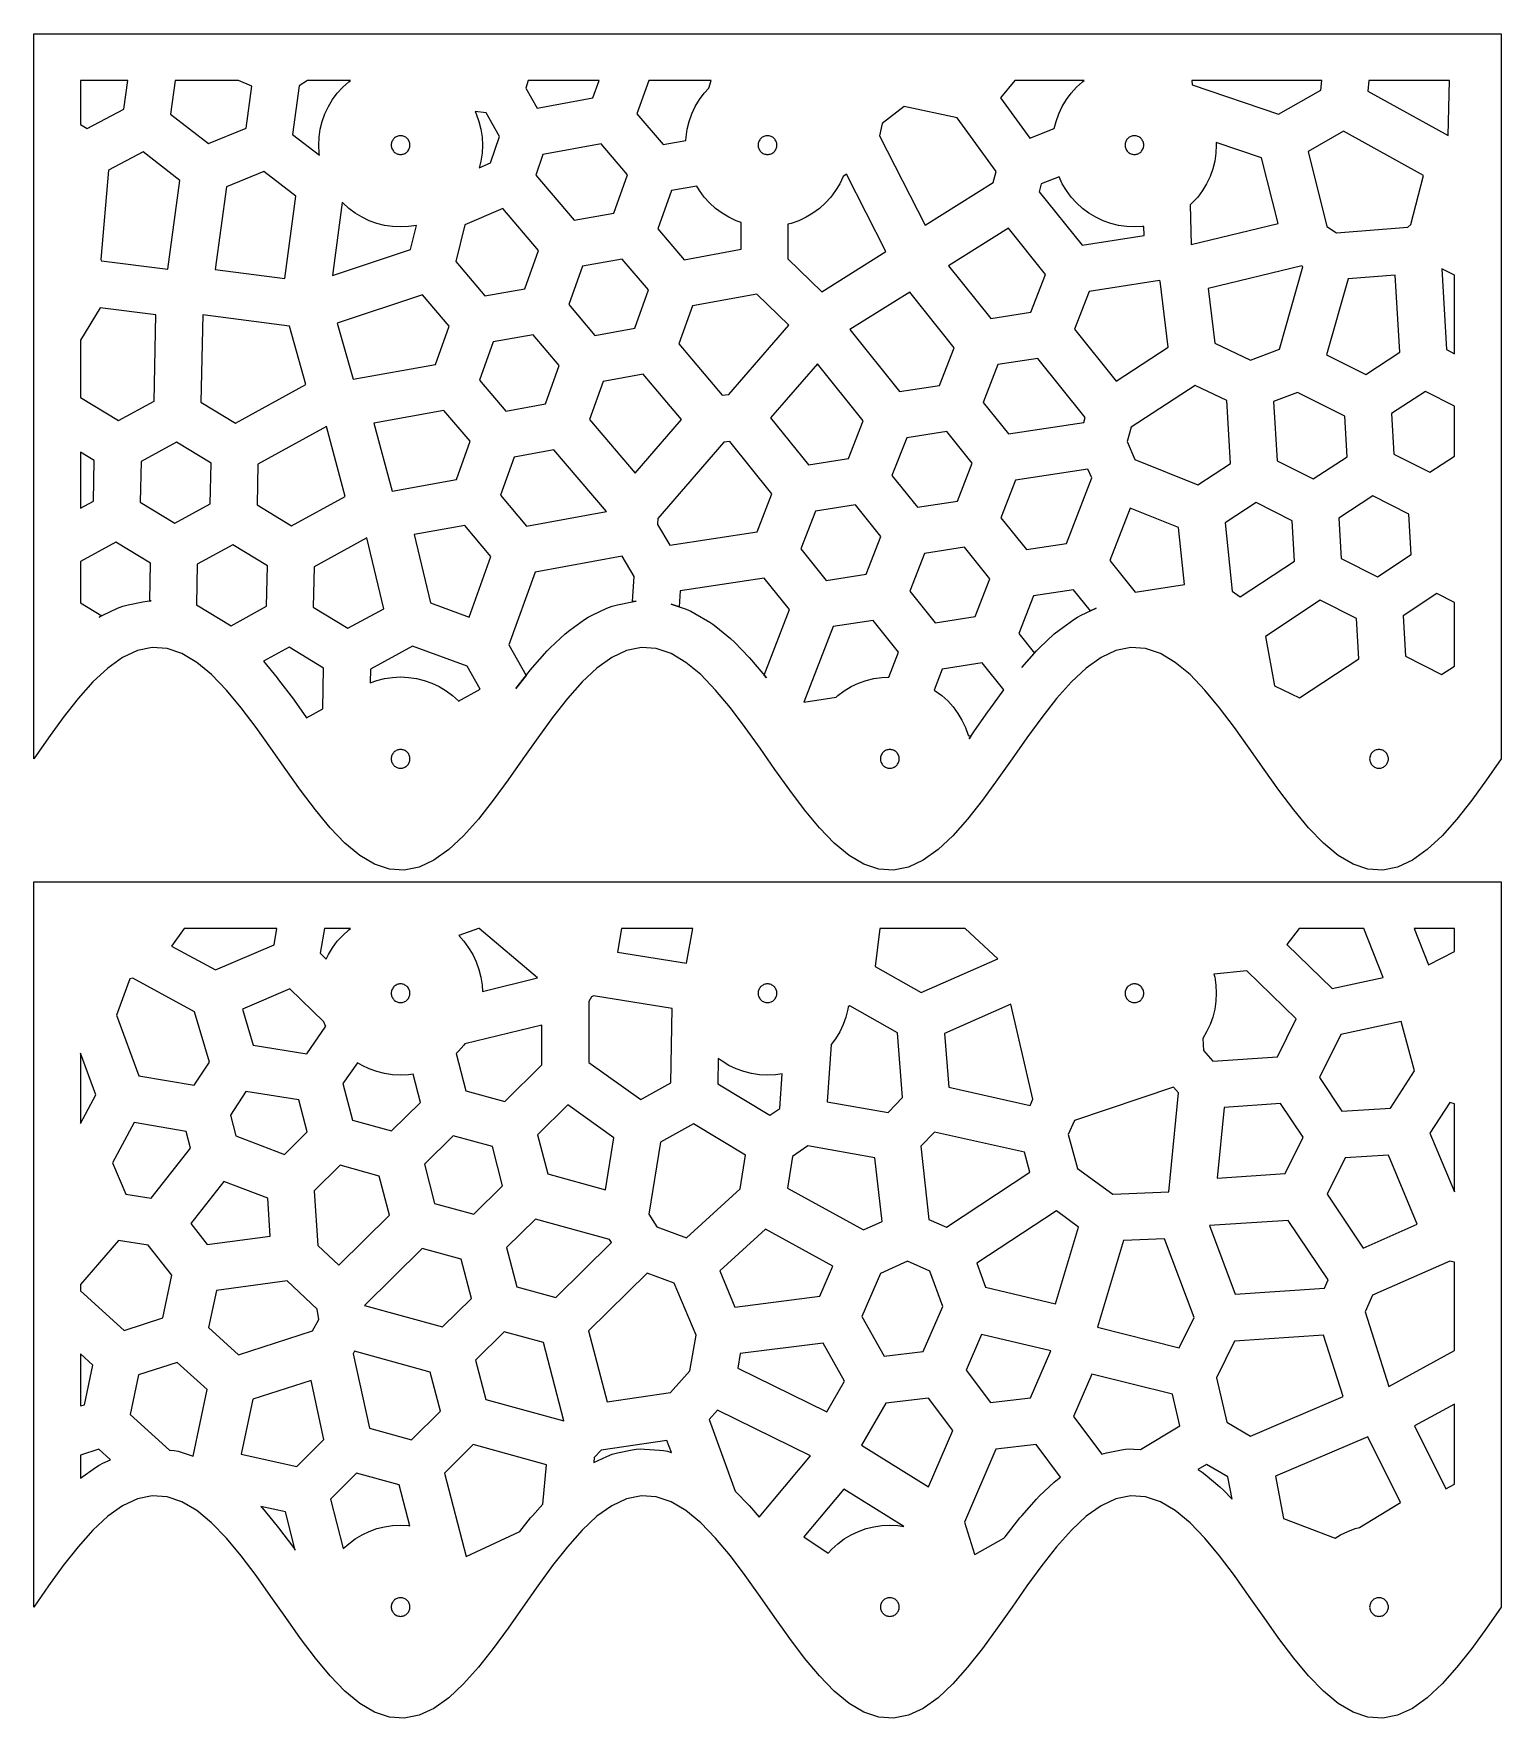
# Model space of a CAD drawing. Header units: millimetres. Extents: x 0 to 1431, y 0 to 505.
# Drawn here: x 1180 to 1431, y 0 to 288.1 of the extents above; entities that cross this region are included whole.
import ezdxf

# ---------------------------------------------------------------- set-up
doc = ezdxf.new("R2010")
doc.units = ezdxf.units.MM

msp = doc.modelspace()

# ---------------------------------------------------------------- linework, layer by layer
at = {"color": 0}
for points in [[(1398.04, 152.3), (1395.51, 155.35), (1392.97, 158.71), (1390.43, 162.27), (1387.9, 165.89), (1385.36, 169.45), (1382.83, 172.81), (1380.29, 175.85), (1377.76, 178.48), (1375.22, 180.58), (1372.69, 182.08), (1370.15, 182.94), (1367.62, 183.11), (1365.08, 182.59), (1362.55, 181.41), (1360.01, 179.6), (1357.47, 177.23), (1354.94, 174.38), (1352.4, 171.16), (1349.87, 167.68), (1347.33, 164.08), (1344.8, 160.47), (1342.26, 157), (1339.73, 153.78), (1337.19, 150.93), (1334.66, 148.56), (1332.12, 146.75), (1329.59, 145.57), (1327.05, 145.05), (1324.52, 145.22), (1321.98, 146.08), (1319.44, 147.58), (1316.91, 149.68), (1314.37, 152.3), (1311.84, 155.35), (1309.3, 158.71), (1306.77, 162.27), (1304.23, 165.89), (1301.7, 169.45), (1299.16, 172.81), (1296.63, 175.85), (1294.09, 178.48), (1291.56, 180.58), (1289.02, 182.08), (1286.48, 182.94), (1283.95, 183.11), (1281.41, 182.59), (1278.88, 181.41), (1276.34, 179.6), (1273.81, 177.23), (1271.27, 174.38), (1268.74, 171.16), (1266.2, 167.68), (1263.67, 164.08), (1261.13, 160.47), (1258.6, 157), (1256.06, 153.78), (1253.53, 150.93), (1250.99, 148.56), (1248.45, 146.75), (1245.92, 145.57), (1243.38, 145.05), (1240.85, 145.22), (1238.31, 146.08), (1235.78, 147.58), (1233.24, 149.68), (1230.71, 152.3), (1228.17, 155.35), (1225.64, 158.71), (1223.1, 162.27), (1220.57, 165.89), (1218.03, 169.45), (1215.49, 172.81), (1212.96, 175.85), (1210.42, 178.48), (1207.89, 180.58), (1205.35, 182.08), (1202.82, 182.94), (1200.28, 183.11), (1197.75, 182.59), (1195.21, 181.41), (1192.68, 179.6), (1190.14, 177.23), (1187.61, 174.38), (1185.07, 171.16), (1182.54, 167.68), (1180, 164.08), (1180, 288.08), (1431, 288.08), (1431, 164.08), (1428.46, 160.47), (1425.93, 157), (1423.39, 153.78), (1420.86, 150.93), (1418.32, 148.56), (1415.79, 146.75), (1413.25, 145.57), (1410.72, 145.05), (1408.18, 145.22), (1405.65, 146.08), (1403.11, 147.58), (1400.58, 149.68), (1398.04, 152.3)], [(1195.44, 275.16), (1196.1, 280.08), (1188, 280.08), (1188, 272.55), (1189.14, 271.86), (1195.44, 275.16)], [(1203.4, 274.33), (1209.92, 269.3), (1216.33, 271.93), (1217.3, 279.09), (1215.02, 280.08), (1204.17, 280.08), (1203.4, 274.33)], [(1232.85, 278.93), (1233.87, 279.85), (1234.18, 280.08), (1226.82, 280.08), (1225.38, 279.17), (1224.25, 270.85), (1228.87, 267.28), (1228.82, 267.66), (1228.75, 269.03), (1228.82, 270.4), (1229.02, 271.76), (1229.35, 273.09), (1229.82, 274.39), (1230.4, 275.63), (1231.11, 276.81), (1231.93, 277.91), (1232.85, 278.93)], [(1275.65, 277.09), (1276.72, 280.08), (1264.54, 280.08), (1264.17, 278.79), (1266.1, 275.36), (1275.65, 277.09)], [(1285.21, 280.08), (1283.18, 274.39), (1287.66, 269.11), (1291.54, 269.82), (1291.57, 270.4), (1291.77, 271.76), (1292.1, 273.09), (1292.57, 274.39), (1293.15, 275.63), (1293.86, 276.81), (1294.68, 277.91), (1295.47, 278.78), (1295.87, 280.08), (1285.21, 280.08)], [(1358.35, 278.93), (1359.37, 279.85), (1359.68, 280.08), (1347.79, 280.08), (1345.33, 277.13), (1350.34, 270.23), (1354.54, 271.85), (1354.85, 273.09), (1355.32, 274.39), (1355.9, 275.63), (1356.61, 276.81), (1357.43, 277.91), (1358.35, 278.93)], [(1400.16, 278.43), (1400.3, 280.08), (1378.07, 280.08), (1378.14, 279.35), (1392.92, 274.29), (1400.16, 278.43)], [(1421.91, 270.68), (1422.13, 280.08), (1408.33, 280.08), (1408.18, 278.25), (1421.9, 270.67), (1421.91, 270.68)], [(1256.19, 265.15), (1258.14, 265.98), (1259.65, 270.5), (1257.38, 274.55), (1255.5, 274.77), (1255.68, 274.39), (1256.15, 273.09), (1256.48, 271.76), (1256.68, 270.4), (1256.75, 269.03), (1256.68, 267.66), (1256.48, 266.3), (1256.19, 265.15)], [(1325.09, 272.73), (1324.66, 270.62), (1332.44, 255.33), (1344.11, 262.61), (1344.58, 264.54), (1337.93, 273.71), (1328.89, 275.64), (1325.09, 272.73)], [(1397.95, 267.95), (1401.18, 255.11), (1402.8, 254), (1415, 255.01), (1415.53, 255.47), (1417.7, 263.85), (1404.01, 271.42), (1397.95, 267.95)], [(1244.08, 269.92), (1243.99, 270.04), (1243.88, 270.16), (1243.77, 270.27), (1243.64, 270.36), (1243.5, 270.44), (1243.36, 270.51), (1243.21, 270.56), (1243.06, 270.6), (1242.91, 270.62), (1242.75, 270.63), (1242.59, 270.62), (1242.44, 270.6), (1242.29, 270.56), (1242.14, 270.51), (1242, 270.44), (1241.86, 270.36), (1241.73, 270.27), (1241.62, 270.16), (1241.51, 270.04), (1241.42, 269.92), (1241.34, 269.78), (1241.27, 269.64), (1241.22, 269.49), (1241.18, 269.34), (1241.16, 269.19), (1241.15, 269.03), (1241.16, 268.87), (1241.18, 268.72), (1241.22, 268.56), (1241.27, 268.42), (1241.34, 268.27), (1241.42, 268.14), (1241.51, 268.01), (1241.62, 267.9), (1241.73, 267.79), (1241.86, 267.7), (1242, 267.62), (1242.14, 267.55), (1242.29, 267.5), (1242.44, 267.46), (1242.59, 267.44), (1242.75, 267.43), (1242.91, 267.44), (1243.06, 267.46), (1243.21, 267.5), (1243.36, 267.55), (1243.5, 267.62), (1243.64, 267.7), (1243.77, 267.79), (1243.88, 267.9), (1243.99, 268.01), (1244.08, 268.14), (1244.16, 268.27), (1244.23, 268.42), (1244.28, 268.56), (1244.32, 268.72), (1244.34, 268.87), (1244.35, 269.03), (1244.34, 269.19), (1244.32, 269.34), (1244.28, 269.49), (1244.23, 269.64), (1244.16, 269.78), (1244.08, 269.92)], [(1272.41, 256.17), (1279.22, 257.41), (1281.56, 263.94), (1277.08, 269.22), (1267.05, 267.4), (1265.87, 263.88), (1272.41, 256.17)], [(1306.91, 269.78), (1306.83, 269.92), (1306.74, 270.04), (1306.63, 270.16), (1306.52, 270.27), (1306.39, 270.36), (1306.25, 270.44), (1306.11, 270.51), (1305.96, 270.56), (1305.81, 270.6), (1305.66, 270.62), (1305.5, 270.63), (1305.34, 270.62), (1305.19, 270.6), (1305.04, 270.56), (1304.89, 270.51), (1304.75, 270.44), (1304.61, 270.36), (1304.48, 270.27), (1304.37, 270.16), (1304.26, 270.04), (1304.17, 269.92), (1304.09, 269.78), (1304.02, 269.64), (1303.97, 269.49), (1303.93, 269.34), (1303.91, 269.19), (1303.9, 269.03), (1303.91, 268.87), (1303.93, 268.72), (1303.97, 268.56), (1304.02, 268.42), (1304.09, 268.27), (1304.17, 268.14), (1304.26, 268.01), (1304.37, 267.9), (1304.48, 267.79), (1304.61, 267.7), (1304.75, 267.62), (1304.89, 267.55), (1305.04, 267.5), (1305.19, 267.46), (1305.34, 267.44), (1305.5, 267.43), (1305.66, 267.44), (1305.81, 267.46), (1305.96, 267.5), (1306.11, 267.55), (1306.25, 267.62), (1306.39, 267.7), (1306.52, 267.79), (1306.63, 267.9), (1306.74, 268.01), (1306.83, 268.14), (1306.91, 268.27), (1306.98, 268.42), (1307.03, 268.56), (1307.07, 268.72), (1307.09, 268.87), (1307.1, 269.03), (1307.09, 269.19), (1307.07, 269.34), (1307.03, 269.49), (1306.98, 269.64), (1306.91, 269.78)], [(1369.73, 269.64), (1369.66, 269.78), (1369.58, 269.92), (1369.49, 270.04), (1369.38, 270.16), (1369.27, 270.27), (1369.14, 270.36), (1369, 270.44), (1368.86, 270.51), (1368.71, 270.56), (1368.56, 270.6), (1368.41, 270.62), (1368.25, 270.63), (1368.09, 270.62), (1367.94, 270.6), (1367.79, 270.56), (1367.64, 270.51), (1367.5, 270.44), (1367.36, 270.36), (1367.23, 270.27), (1367.12, 270.16), (1367.01, 270.04), (1366.92, 269.92), (1366.84, 269.78), (1366.77, 269.64), (1366.72, 269.49), (1366.68, 269.34), (1366.66, 269.19), (1366.65, 269.03), (1366.66, 268.87), (1366.68, 268.72), (1366.72, 268.56), (1366.77, 268.42), (1366.84, 268.27), (1366.92, 268.14), (1367.01, 268.01), (1367.12, 267.9), (1367.23, 267.79), (1367.36, 267.7), (1367.5, 267.62), (1367.64, 267.55), (1367.79, 267.5), (1367.94, 267.46), (1368.09, 267.44), (1368.25, 267.43), (1368.41, 267.44), (1368.56, 267.46), (1368.71, 267.5), (1368.86, 267.55), (1369, 267.62), (1369.14, 267.7), (1369.27, 267.79), (1369.38, 267.9), (1369.49, 268.01), (1369.58, 268.14), (1369.66, 268.27), (1369.73, 268.42), (1369.78, 268.56), (1369.82, 268.72), (1369.84, 268.87), (1369.85, 269.03), (1369.84, 269.19), (1369.82, 269.34), (1369.78, 269.49), (1369.73, 269.64)], [(1380.6, 262.43), (1379.89, 261.25), (1379.07, 260.15), (1378.15, 259.13), (1377.79, 258.8), (1377.96, 252.06), (1392.81, 255.62), (1389.99, 266.84), (1382.23, 269.49), (1382.25, 269.03), (1382.18, 267.66), (1381.98, 266.3), (1381.65, 264.97), (1381.18, 263.67), (1380.6, 262.43)], [(1191.62, 249.25), (1202.97, 247.83), (1205.02, 262.97), (1198.72, 267.85), (1192.78, 264.74), (1191.49, 249.44), (1191.62, 249.25)], [(1224.84, 260.29), (1219.36, 264.52), (1212.95, 261.9), (1211.04, 247.77), (1222.94, 246.24), (1224.84, 260.29)], [(1313.28, 257.39), (1312.1, 256.68), (1310.86, 256.09), (1309.56, 255.63), (1308.98, 255.49), (1308.99, 249.56), (1314.77, 243.92), (1325.76, 250.81), (1319.01, 264.08), (1318.43, 263.67), (1318.43, 263.67), (1317.85, 262.43), (1317.14, 261.25), (1316.32, 260.15), (1315.4, 259.13), (1314.38, 258.21), (1313.28, 257.39)], [(1360.47, 257.39), (1359.37, 258.21), (1358.35, 259.13), (1357.43, 260.15), (1356.61, 261.25), (1355.9, 262.43), (1355.36, 263.59), (1352.3, 262.41), (1351.97, 261.05), (1359.29, 251.91), (1369.92, 253.55), (1369.88, 255.13), (1369.62, 255.1), (1368.25, 255.03), (1366.88, 255.1), (1365.52, 255.3), (1364.19, 255.63), (1362.89, 256.09), (1361.65, 256.68), (1360.47, 257.39)], [(1289.09, 261.24), (1286.76, 254.72), (1291.24, 249.43), (1300.99, 251.21), (1300.98, 255.79), (1300.14, 256.09), (1298.9, 256.68), (1297.72, 257.39), (1296.62, 258.21), (1295.6, 259.13), (1294.68, 260.15), (1293.86, 261.25), (1293.4, 262.02), (1289.09, 261.24)], [(1234.97, 257.39), (1233.87, 258.21), (1232.85, 259.13), (1232.77, 259.21), (1232.77, 259.21), (1231.08, 246.76), (1244.46, 251.17), (1245.47, 255.3), (1244.12, 255.1), (1242.75, 255.03), (1241.38, 255.1), (1240.02, 255.3), (1238.69, 255.63), (1237.39, 256.09), (1236.15, 256.68), (1234.97, 257.39)], [(1252.19, 249.1), (1257.15, 243.24), (1263.97, 244.48), (1266.31, 251), (1260.23, 258.17), (1253.73, 255.39), (1252.19, 249.1)], [(1350.54, 240.45), (1353.05, 246.91), (1346.72, 254.81), (1336.47, 248.41), (1343.69, 239.4), (1350.54, 240.45)], [(1275.98, 236.5), (1282.8, 237.74), (1285.14, 244.26), (1280.65, 249.54), (1273.84, 248.3), (1271.5, 241.78), (1275.98, 236.5)], [(1382.02, 235.17), (1388.09, 232.27), (1393.08, 234.13), (1397.08, 248.23), (1396.87, 248.37), (1380.88, 244.53), (1382.02, 235.17)], [(1420.81, 247.9), (1421.6, 234.07), (1423, 233.36), (1423, 246.8), (1420.81, 247.9)], [(1357.99, 237.55), (1365.12, 228.67), (1374.05, 234.49), (1372.66, 245.76), (1372.57, 245.86), (1360.51, 244.01), (1357.99, 237.55)], [(1407.83, 229.8), (1413.62, 233.61), (1412.86, 246.81), (1404.8, 246.14), (1401.13, 233.18), (1407.83, 229.8)], [(1234.64, 228.98), (1248.72, 231.54), (1251.05, 238.06), (1246.51, 243.42), (1231.9, 238.6), (1234.64, 228.98)], [(1290.33, 235.04), (1297.77, 226.27), (1298.89, 226.36), (1309.15, 238.22), (1303.68, 243.56), (1292.67, 241.56), (1290.33, 235.04)], [(1334.94, 227.94), (1337.45, 234.39), (1329.82, 243.91), (1319.58, 237.49), (1328.09, 226.89), (1334.94, 227.94)], [(1194.51, 221.91), (1200.58, 225.24), (1200.91, 240.02), (1191.38, 241.22), (1188, 235.65), (1188, 225.86), (1194.51, 221.91)], [(1226.57, 228.09), (1223.73, 238.07), (1208.91, 239.98), (1208.58, 225.07), (1214.5, 221.47), (1226.57, 228.09)], [(1256.25, 228.85), (1260.73, 223.56), (1267.55, 224.8), (1269.88, 231.32), (1265.4, 236.61), (1258.59, 235.37), (1256.25, 228.85)], [(1312.49, 214.37), (1319.34, 215.42), (1321.85, 221.88), (1314.03, 231.63), (1306.04, 222.4), (1312.49, 214.37)], [(1342.39, 225.04), (1346.73, 219.63), (1359.61, 221.61), (1359.85, 222.45), (1351.75, 232.54), (1344.91, 231.49), (1342.39, 225.04)], [(1282.87, 212.91), (1290.79, 222.13), (1284.23, 229.87), (1277.41, 228.63), (1275.08, 222.1), (1282.87, 212.91)], [(1368.31, 215.29), (1379.07, 210.93), (1384.66, 214.6), (1384.04, 225.34), (1378.62, 227.93), (1367.7, 220.8), (1366.99, 218.32), (1368.31, 215.29)], [(1398.83, 211.94), (1404.63, 215.74), (1404.23, 222.66), (1396.14, 226.73), (1392.06, 225.21), (1392.65, 215.05), (1398.83, 211.94)], [(1418.01, 226.92), (1412.22, 223.12), (1412.61, 216.2), (1418.8, 213.09), (1423, 215.84), (1423, 224.41), (1418.01, 226.92)], [(1241.29, 209.86), (1252.29, 211.86), (1254.63, 218.39), (1250.15, 223.67), (1238.18, 221.5), (1241.29, 209.86)], [(1224.12, 203.94), (1233.25, 208.95), (1230.07, 220.89), (1218.35, 214.46), (1218.2, 207.53), (1224.12, 203.94)], [(1331.13, 207.12), (1337.98, 208.17), (1340.49, 214.63), (1336.15, 220.03), (1329.31, 218.98), (1326.79, 212.52), (1331.13, 207.12)], [(1190.21, 208.15), (1190.36, 215.07), (1188, 216.5), (1188, 206.93), (1190.21, 208.15)], [(1204.13, 204.38), (1210.2, 207.71), (1210.35, 214.63), (1204.43, 218.23), (1198.36, 214.9), (1198.2, 207.97), (1204.13, 204.38)], [(1277.94, 206.36), (1268.98, 216.93), (1262.16, 215.69), (1259.83, 209.17), (1264.31, 203.88), (1277.94, 206.36)], [(1286.76, 205.16), (1286.7, 204.14), (1288.82, 200.62), (1303.74, 202.91), (1306.25, 209.37), (1299.05, 218.34), (1298.01, 218.26), (1286.76, 205.16)], [(1345.43, 205.27), (1349.77, 199.86), (1356.61, 200.92), (1360.97, 212.11), (1360.31, 213.62), (1347.94, 211.72), (1345.43, 205.27)], [(1311.19, 200.01), (1315.53, 194.6), (1322.37, 195.65), (1324.89, 202.11), (1320.55, 207.52), (1313.7, 206.46), (1311.19, 200.01)], [(1384.96, 192.73), (1386.32, 191.76), (1395.64, 197.88), (1395.24, 204.79), (1389.05, 207.91), (1383.75, 204.43), (1384.96, 192.73)], [(1403.62, 198.33), (1409.81, 195.22), (1415.6, 199.02), (1415.21, 205.94), (1409.02, 209.05), (1403.22, 205.25), (1403.62, 198.33)], [(1368.4, 192.61), (1376.8, 193.9), (1375.79, 203.63), (1367.55, 206.97), (1364.07, 198.01), (1368.4, 192.61)], [(1239.86, 189.76), (1237, 201.88), (1227.97, 196.92), (1227.82, 190), (1233.74, 186.4), (1239.86, 189.76)], [(1254.49, 188.33), (1258.21, 198.71), (1253.73, 203.99), (1245.09, 202.42), (1247.85, 190.74), (1254.49, 188.33)], [(1188, 197.81), (1188, 190.77), (1191.64, 188.56), (1191.18, 188.32), (1191.83, 188.66), (1194.36, 189.84), (1195.24, 190.19), (1196.15, 190.43), (1198.69, 190.95), (1199.4, 191.06), (1200.11, 191.11), (1199.84, 191.09), (1199.98, 197.54), (1194.05, 201.13), (1188, 197.81)], [(1207.82, 190.44), (1213.75, 186.84), (1219.82, 190.17), (1219.97, 197.1), (1214.05, 200.69), (1207.97, 197.36), (1207.82, 190.44)], [(1334.16, 187.35), (1341.01, 188.4), (1343.53, 194.86), (1339.19, 200.26), (1332.34, 199.21), (1329.83, 192.75), (1334.16, 187.35)], [(1283.06, 191.06), (1282.41, 190.96), (1282.7, 195.27), (1280.62, 198.72), (1265.74, 196.01), (1261.28, 183.56), (1264.2, 178.33), (1262.45, 176.11), (1264.99, 179.33), (1265.3, 179.7), (1267.83, 182.55), (1268.34, 183.07), (1270.88, 185.44), (1271.69, 186.11), (1274.23, 187.92), (1274.84, 188.32), (1275.49, 188.66), (1278.03, 189.84), (1278.91, 190.19), (1279.82, 190.43), (1282.36, 190.95), (1283.06, 191.06)], [(1304.95, 195), (1290.55, 192.79), (1290.37, 190.07), (1289.04, 190.52), (1291.57, 189.66), (1292.36, 189.35), (1293.1, 188.96), (1295.64, 187.46), (1296.16, 187.12), (1296.66, 186.74), (1299.2, 184.64), (1299.84, 184.04), (1302.38, 181.42), (1302.78, 180.97), (1305.31, 177.93), (1304.92, 178.39), (1309.29, 189.6), (1304.95, 195)], [(1348.97, 179.7), (1351.5, 182.55), (1352.01, 183.07), (1354.54, 185.44), (1355.36, 186.11), (1357.9, 187.92), (1358.51, 188.32), (1359.16, 188.66), (1361.69, 189.84), (1360.73, 189.39), (1357.83, 193.01), (1350.98, 191.96), (1348.47, 185.5), (1351.15, 182.15), (1348.97, 179.7)], [(1392.23, 176.59), (1396.51, 174.52), (1406.61, 181.16), (1406.21, 188.07), (1400.03, 191.19), (1390.65, 185.03), (1392.23, 176.59)], [(1419.99, 192.34), (1414.2, 188.53), (1414.6, 181.62), (1420.79, 178.5), (1423, 179.95), (1423, 190.82), (1419.99, 192.34)], [(1326.26, 178.07), (1327.92, 182.34), (1323.59, 187.75), (1316.74, 186.7), (1311.72, 173.78), (1317.24, 174.63), (1317.54, 174.9), (1318.64, 175.72), (1319.82, 176.43), (1321.06, 177.01), (1322.35, 177.48), (1323.69, 177.81), (1325.04, 178.01), (1326.26, 178.07)], [(1226.66, 171.12), (1229.44, 172.64), (1229.59, 179.56), (1223.67, 183.16), (1219.29, 180.76), (1221.64, 177.93), (1221.88, 177.62), (1224.42, 174.26), (1224.54, 174.09), (1226.66, 171.12)], [(1249.35, 176.43), (1250.53, 175.72), (1251.63, 174.9), (1252.65, 173.98), (1252.66, 173.97), (1256.35, 175.99), (1254.14, 179.95), (1244.79, 183.34), (1237.59, 179.39), (1237.54, 177.07), (1238.69, 177.48), (1240.02, 177.81), (1241.38, 178.01), (1242.75, 178.08), (1244.12, 178.01), (1245.48, 177.81), (1246.81, 177.48), (1248.11, 177.01), (1249.35, 176.43)], [(1339.81, 168.14), (1339.85, 167.99), (1340.36, 168.07), (1339.97, 167.52), (1339.97, 167.52), (1340.79, 168.68), (1343.32, 172.29), (1343.41, 172.4), (1345.94, 175.87), (1342.23, 180.49), (1335.38, 179.44), (1333.98, 175.85), (1334.19, 175.72), (1335.3, 174.9), (1336.32, 173.98), (1337.24, 172.96), (1338.06, 171.86), (1338.76, 170.68), (1339.35, 169.44), (1339.81, 168.14)], [(1244.28, 164.54), (1244.23, 164.69), (1244.16, 164.83), (1244.08, 164.97), (1243.99, 165.09), (1243.88, 165.21), (1243.77, 165.32), (1243.64, 165.41), (1243.5, 165.49), (1243.36, 165.56), (1243.21, 165.61), (1243.06, 165.65), (1242.91, 165.67), (1242.75, 165.68), (1242.59, 165.67), (1242.44, 165.65), (1242.29, 165.61), (1242.14, 165.56), (1242, 165.49), (1241.86, 165.41), (1241.73, 165.32), (1241.62, 165.21), (1241.51, 165.09), (1241.42, 164.97), (1241.34, 164.83), (1241.27, 164.69), (1241.22, 164.54), (1241.18, 164.39), (1241.16, 164.24), (1241.15, 164.08), (1241.16, 163.92), (1241.18, 163.77), (1241.22, 163.61), (1241.27, 163.47), (1241.34, 163.32), (1241.42, 163.19), (1241.51, 163.06), (1241.62, 162.95), (1241.73, 162.84), (1241.86, 162.75), (1242, 162.67), (1242.14, 162.6), (1242.29, 162.55), (1242.44, 162.51), (1242.59, 162.49), (1242.75, 162.48), (1242.91, 162.49), (1243.06, 162.51), (1243.21, 162.55), (1243.36, 162.6), (1243.5, 162.67), (1243.64, 162.75), (1243.77, 162.84), (1243.88, 162.95), (1243.99, 163.06), (1244.08, 163.19), (1244.16, 163.32), (1244.23, 163.47), (1244.28, 163.61), (1244.32, 163.77), (1244.34, 163.92), (1244.35, 164.08), (1244.34, 164.24), (1244.32, 164.39), (1244.28, 164.54)], [(1327.99, 164.39), (1327.95, 164.54), (1327.89, 164.69), (1327.83, 164.83), (1327.75, 164.97), (1327.65, 165.09), (1327.55, 165.21), (1327.43, 165.32), (1327.31, 165.41), (1327.17, 165.49), (1327.03, 165.56), (1326.88, 165.61), (1326.73, 165.65), (1326.57, 165.67), (1326.42, 165.68), (1326.26, 165.67), (1326.1, 165.65), (1325.95, 165.61), (1325.8, 165.56), (1325.66, 165.49), (1325.53, 165.41), (1325.4, 165.32), (1325.29, 165.21), (1325.18, 165.09), (1325.09, 164.97), (1325.01, 164.83), (1324.94, 164.69), (1324.89, 164.54), (1324.85, 164.39), (1324.82, 164.24), (1324.82, 164.08), (1324.82, 163.92), (1324.85, 163.77), (1324.89, 163.61), (1324.94, 163.47), (1325.01, 163.32), (1325.09, 163.19), (1325.18, 163.06), (1325.29, 162.95), (1325.4, 162.84), (1325.53, 162.75), (1325.66, 162.67), (1325.8, 162.6), (1325.95, 162.55), (1326.1, 162.51), (1326.26, 162.49), (1326.42, 162.48), (1326.57, 162.49), (1326.73, 162.51), (1326.88, 162.55), (1327.03, 162.6), (1327.17, 162.67), (1327.31, 162.75), (1327.43, 162.84), (1327.55, 162.95), (1327.65, 163.06), (1327.75, 163.19), (1327.83, 163.32), (1327.89, 163.47), (1327.95, 163.61), (1327.99, 163.77), (1328.01, 163.92), (1328.02, 164.08), (1328.01, 164.24), (1327.99, 164.39)], [(1411.68, 164.24), (1411.65, 164.39), (1411.61, 164.54), (1411.56, 164.69), (1411.49, 164.83), (1411.41, 164.97), (1411.32, 165.09), (1411.21, 165.21), (1411.1, 165.32), (1410.97, 165.41), (1410.84, 165.49), (1410.7, 165.56), (1410.55, 165.61), (1410.4, 165.65), (1410.24, 165.67), (1410.08, 165.68), (1409.93, 165.67), (1409.77, 165.65), (1409.62, 165.61), (1409.47, 165.56), (1409.33, 165.49), (1409.19, 165.41), (1409.07, 165.32), (1408.95, 165.21), (1408.85, 165.09), (1408.75, 164.97), (1408.67, 164.83), (1408.61, 164.69), (1408.55, 164.54), (1408.51, 164.39), (1408.49, 164.24), (1408.48, 164.08), (1408.49, 163.92), (1408.51, 163.77), (1408.55, 163.61), (1408.61, 163.47), (1408.67, 163.32), (1408.75, 163.19), (1408.85, 163.06), (1408.95, 162.95), (1409.07, 162.84), (1409.19, 162.75), (1409.33, 162.67), (1409.47, 162.6), (1409.62, 162.55), (1409.77, 162.51), (1409.93, 162.49), (1410.08, 162.48), (1410.24, 162.49), (1410.4, 162.51), (1410.55, 162.55), (1410.7, 162.6), (1410.84, 162.67), (1410.97, 162.75), (1411.1, 162.84), (1411.21, 162.95), (1411.32, 163.06), (1411.41, 163.19), (1411.49, 163.32), (1411.56, 163.47), (1411.61, 163.61), (1411.65, 163.77), (1411.68, 163.92), (1411.68, 164.08), (1411.68, 164.24)], [(1400.58, 4.65), (1398.04, 7.27), (1395.51, 10.32), (1392.97, 13.68), (1390.43, 17.24), (1387.9, 20.86), (1385.36, 24.42), (1382.83, 27.78), (1380.29, 30.83), (1377.76, 33.45), (1375.22, 35.55), (1372.69, 37.05), (1370.15, 37.91), (1367.62, 38.08), (1365.08, 37.56), (1362.55, 36.38), (1360.01, 34.57), (1357.47, 32.2), (1354.94, 29.35), (1352.4, 26.13), (1349.87, 22.66), (1347.33, 19.05), (1344.8, 15.44), (1342.26, 11.97), (1339.73, 8.75), (1337.19, 5.9), (1334.66, 3.53), (1332.12, 1.72), (1329.59, 0.54), (1327.05, 0.02), (1324.52, 0.19), (1321.98, 1.05), (1319.44, 2.55), (1316.91, 4.65), (1314.37, 7.27), (1311.84, 10.32), (1309.3, 13.68), (1306.77, 17.24), (1304.23, 20.86), (1301.7, 24.42), (1299.16, 27.78), (1296.63, 30.83), (1294.09, 33.45), (1291.56, 35.55), (1289.02, 37.05), (1286.48, 37.91), (1283.95, 38.08), (1281.41, 37.56), (1278.88, 36.38), (1276.34, 34.57), (1273.81, 32.2), (1271.27, 29.35), (1268.74, 26.13), (1266.2, 22.66), (1263.67, 19.05), (1261.13, 15.44), (1258.6, 11.97), (1256.06, 8.75), (1253.53, 5.9), (1250.99, 3.53), (1248.45, 1.72), (1245.92, 0.54), (1243.38, 0.02), (1240.85, 0.19), (1238.31, 1.05), (1235.78, 2.55), (1233.24, 4.65), (1230.71, 7.27), (1228.17, 10.32), (1225.64, 13.68), (1223.1, 17.24), (1220.57, 20.86), (1218.03, 24.42), (1215.49, 27.78), (1212.96, 30.83), (1210.42, 33.45), (1207.89, 35.55), (1205.35, 37.05), (1202.82, 37.91), (1200.28, 38.08), (1197.75, 37.56), (1195.21, 36.38), (1192.68, 34.57), (1190.14, 32.2), (1187.61, 29.35), (1185.07, 26.13), (1182.54, 22.66), (1180, 19.05), (1180, 143.05), (1431, 143.05), (1431, 19.05), (1428.46, 15.44), (1425.93, 11.97), (1423.39, 8.75), (1420.86, 5.9), (1418.32, 3.53), (1415.79, 1.72), (1413.25, 0.54), (1410.72, 0.02), (1408.18, 0.19), (1405.65, 1.05), (1403.11, 2.55), (1400.58, 4.65)], [(1211.09, 127.99), (1221.1, 132.28), (1221.6, 135.05), (1205.74, 135.05), (1203.55, 132.08), (1211.09, 127.99)], [(1230.4, 130.6), (1231.11, 131.78), (1231.93, 132.88), (1232.85, 133.9), (1233.87, 134.82), (1234.18, 135.05), (1229.73, 135.05), (1228.97, 130.85), (1230.04, 129.83), (1230.4, 130.6)], [(1256.06, 135.05), (1252.7, 133.85), (1253.57, 132.88), (1254.39, 131.78), (1255.1, 130.6), (1255.68, 129.36), (1256.15, 128.06), (1256.48, 126.73), (1256.68, 125.37), (1256.73, 124.32), (1266.17, 126.61), (1256.2, 135.05), (1256.06, 135.05)], [(1280.54, 135.05), (1279.82, 131.03), (1291.66, 129.12), (1292.74, 135.05), (1280.54, 135.05)], [(1331.77, 124.11), (1344.88, 129.89), (1339.33, 135.05), (1324.69, 135.05), (1323.91, 128.59), (1331.77, 124.11)], [(1402.06, 124.83), (1410.79, 126.69), (1407.46, 135.05), (1396.44, 135.05), (1394.31, 132.34), (1402.06, 124.83)], [(1423, 135.05), (1416.07, 135.05), (1418.53, 128.86), (1423, 131.15), (1423, 135.05)], [(1381.65, 119.94), (1381.18, 118.64), (1380.6, 117.4), (1379.93, 116.29), (1380.09, 114.23), (1381.67, 112.38), (1392.72, 113.11), (1395.93, 119.63), (1387.47, 127.83), (1381.84, 127.28), (1381.98, 126.73), (1382.18, 125.37), (1382.25, 124), (1382.18, 122.63), (1381.98, 121.27), (1381.65, 119.94)], [(1196.45, 126.47), (1194.14, 120.23), (1197.96, 109.9), (1207.43, 108.28), (1210.04, 112.2), (1207.52, 120.83), (1196.94, 126.56), (1196.45, 126.47)], [(1229.65, 119.11), (1223.79, 124.73), (1215.72, 121.27), (1217.52, 115.1), (1226.71, 113.67), (1229.95, 118.36), (1229.82, 118.64), (1229.65, 119.11)], [(1244.08, 124.89), (1243.99, 125.02), (1243.88, 125.13), (1243.77, 125.24), (1243.64, 125.33), (1243.5, 125.41), (1243.36, 125.48), (1243.21, 125.53), (1243.06, 125.57), (1242.91, 125.59), (1242.75, 125.6), (1242.59, 125.59), (1242.44, 125.57), (1242.29, 125.53), (1242.14, 125.48), (1242, 125.41), (1241.86, 125.33), (1241.73, 125.24), (1241.62, 125.13), (1241.51, 125.02), (1241.42, 124.89), (1241.34, 124.75), (1241.27, 124.61), (1241.22, 124.46), (1241.18, 124.31), (1241.16, 124.16), (1241.15, 124), (1241.16, 123.84), (1241.18, 123.69), (1241.22, 123.54), (1241.27, 123.39), (1241.34, 123.25), (1241.42, 123.11), (1241.51, 122.98), (1241.62, 122.87), (1241.73, 122.76), (1241.86, 122.67), (1242, 122.59), (1242.14, 122.52), (1242.29, 122.47), (1242.44, 122.43), (1242.59, 122.41), (1242.75, 122.4), (1242.91, 122.41), (1243.06, 122.43), (1243.21, 122.47), (1243.36, 122.52), (1243.5, 122.59), (1243.64, 122.67), (1243.77, 122.76), (1243.88, 122.87), (1243.99, 122.98), (1244.08, 123.11), (1244.16, 123.25), (1244.23, 123.39), (1244.28, 123.54), (1244.32, 123.69), (1244.34, 123.84), (1244.35, 124), (1244.34, 124.16), (1244.32, 124.31), (1244.28, 124.46), (1244.23, 124.61), (1244.16, 124.75), (1244.08, 124.89)], [(1306.91, 124.75), (1306.83, 124.89), (1306.74, 125.02), (1306.63, 125.13), (1306.52, 125.24), (1306.39, 125.33), (1306.25, 125.41), (1306.11, 125.48), (1305.96, 125.53), (1305.81, 125.57), (1305.66, 125.59), (1305.5, 125.6), (1305.34, 125.59), (1305.19, 125.57), (1305.04, 125.53), (1304.89, 125.48), (1304.75, 125.41), (1304.61, 125.33), (1304.48, 125.24), (1304.37, 125.13), (1304.26, 125.02), (1304.17, 124.89), (1304.09, 124.75), (1304.02, 124.61), (1303.97, 124.46), (1303.93, 124.31), (1303.91, 124.16), (1303.9, 124), (1303.91, 123.84), (1303.93, 123.69), (1303.97, 123.54), (1304.02, 123.39), (1304.09, 123.25), (1304.17, 123.11), (1304.26, 122.98), (1304.37, 122.87), (1304.48, 122.76), (1304.61, 122.67), (1304.75, 122.59), (1304.89, 122.52), (1305.04, 122.47), (1305.19, 122.43), (1305.34, 122.41), (1305.5, 122.4), (1305.66, 122.41), (1305.81, 122.43), (1305.96, 122.47), (1306.11, 122.52), (1306.25, 122.59), (1306.39, 122.67), (1306.52, 122.76), (1306.63, 122.87), (1306.74, 122.98), (1306.83, 123.11), (1306.91, 123.25), (1306.98, 123.39), (1307.03, 123.54), (1307.07, 123.69), (1307.09, 123.84), (1307.1, 124), (1307.09, 124.16), (1307.07, 124.31), (1307.03, 124.46), (1306.98, 124.61), (1306.91, 124.75)], [(1369.73, 124.61), (1369.66, 124.75), (1369.58, 124.89), (1369.49, 125.02), (1369.38, 125.13), (1369.27, 125.24), (1369.14, 125.33), (1369, 125.41), (1368.86, 125.48), (1368.71, 125.53), (1368.56, 125.57), (1368.41, 125.59), (1368.25, 125.6), (1368.09, 125.59), (1367.94, 125.57), (1367.79, 125.53), (1367.64, 125.48), (1367.5, 125.41), (1367.36, 125.33), (1367.23, 125.24), (1367.12, 125.13), (1367.01, 125.02), (1366.92, 124.89), (1366.84, 124.75), (1366.77, 124.61), (1366.72, 124.46), (1366.68, 124.31), (1366.66, 124.16), (1366.65, 124), (1366.66, 123.84), (1366.68, 123.69), (1366.72, 123.54), (1366.77, 123.39), (1366.84, 123.25), (1366.92, 123.11), (1367.01, 122.98), (1367.12, 122.87), (1367.23, 122.76), (1367.36, 122.67), (1367.5, 122.59), (1367.64, 122.52), (1367.79, 122.47), (1367.94, 122.43), (1368.09, 122.41), (1368.25, 122.4), (1368.41, 122.41), (1368.56, 122.43), (1368.71, 122.47), (1368.86, 122.52), (1369, 122.59), (1369.14, 122.67), (1369.27, 122.76), (1369.38, 122.87), (1369.49, 122.98), (1369.58, 123.11), (1369.66, 123.25), (1369.73, 123.39), (1369.78, 123.54), (1369.82, 123.69), (1369.84, 123.84), (1369.85, 124), (1369.84, 124.16), (1369.82, 124.31), (1369.78, 124.46), (1369.73, 124.61)], [(1275.39, 123.4), (1274.93, 122.59), (1274.93, 112.17), (1283.84, 105.81), (1288.99, 108.66), (1289.21, 121.41), (1275.76, 123.58), (1275.39, 123.4)], [(1316.4, 115.23), (1315.7, 105.45), (1326.14, 103.6), (1328.61, 106.15), (1327.73, 117.21), (1319.58, 121.85), (1319.29, 121.7), (1319.23, 121.27), (1318.9, 119.94), (1318.43, 118.64), (1317.85, 117.4), (1317.14, 116.22), (1316.4, 115.23)], [(1336.5, 107.92), (1350.4, 104.82), (1350.88, 105.88), (1347.13, 122.14), (1335.76, 117.12), (1336.5, 107.92)], [(1252.23, 113.72), (1253.89, 107.34), (1260.56, 105.5), (1266.93, 111.78), (1266.93, 118.56), (1253.76, 115.37), (1253.57, 115.12), (1252.65, 114.1), (1252.23, 113.72)], [(1399.9, 109.58), (1403.75, 103.82), (1412.03, 104.37), (1416.18, 110.76), (1413.88, 119.17), (1403.54, 116.96), (1399.9, 109.58)], [(1188, 101.72), (1190.63, 106.64), (1188, 113.76), (1188, 101.72)], [(1298.9, 111.65), (1297.72, 112.36), (1297.06, 112.85), (1296.98, 108.51), (1305.91, 103.14), (1307.6, 104.32), (1308.03, 110.24), (1306.87, 110.07), (1305.5, 110), (1304.13, 110.07), (1302.77, 110.27), (1301.44, 110.6), (1300.14, 111.07), (1298.9, 111.65)], [(1232.9, 108.56), (1234.53, 102.3), (1241.21, 100.46), (1246.14, 105.33), (1244.88, 110.18), (1244.12, 110.07), (1242.75, 110), (1241.38, 110.07), (1240.02, 110.27), (1238.69, 110.6), (1237.39, 111.07), (1236.15, 111.65), (1235.36, 112.12), (1232.9, 108.56)], [(1214.56, 99.61), (1222.87, 96.42), (1226.79, 100.29), (1225.36, 105.78), (1216.31, 107.19), (1213.64, 103.17), (1214.56, 99.61)], [(1358, 102.23), (1356.93, 99.87), (1358.5, 94.04), (1364.58, 89.65), (1374.13, 90.03), (1375.79, 106.95), (1374.92, 107.96), (1358, 102.23)], [(1277.78, 90.39), (1279.22, 99.27), (1271.35, 104.9), (1266.18, 99.81), (1267.93, 93.1), (1277.78, 90.39)], [(1383.58, 104.49), (1382.4, 92.39), (1394.04, 93.16), (1397.1, 99.37), (1393.25, 105.13), (1383.58, 104.49)], [(1423, 105.08), (1422.2, 105.34), (1418.8, 100.1), (1423, 90.02), (1423, 105.08)], [(1193.48, 95.02), (1195.75, 89.66), (1200.1, 88.96), (1206.84, 97.53), (1206.1, 100.39), (1197.18, 101.91), (1193.48, 95.02)], [(1285.2, 86.21), (1286.57, 84.07), (1291.66, 82.2), (1300.82, 90.53), (1301.71, 96.33), (1292.86, 101.66), (1287.21, 98.53), (1285.2, 86.21)], [(1246.83, 94.77), (1248.57, 88.06), (1255.25, 86.22), (1260.19, 91.09), (1258.44, 97.79), (1251.76, 99.63), (1246.83, 94.77)], [(1333.11, 85.29), (1336.09, 83.98), (1350.39, 93.39), (1349.46, 96.84), (1334.05, 100.27), (1331.71, 97.86), (1333.11, 85.29)], [(1309.77, 96.08), (1308.93, 90.69), (1321.93, 83.55), (1325.09, 85), (1323.88, 95.88), (1312.39, 97.91), (1309.77, 96.08)], [(1407.38, 80.41), (1416.63, 84.5), (1411.7, 96.33), (1404.28, 95.84), (1401.22, 89.62), (1407.38, 80.41)], [(1227.95, 90.2), (1228.57, 80.86), (1232.17, 77.5), (1240.83, 86.05), (1239.09, 92.75), (1232.41, 94.59), (1227.95, 90.2)], [(1206.87, 84.63), (1209.67, 81.04), (1220.44, 82.48), (1220.02, 88.95), (1212.53, 91.82), (1206.87, 84.63)], [(1342.79, 73.72), (1354.78, 70.88), (1358.71, 84.02), (1354.9, 86.78), (1341.3, 77.84), (1342.79, 73.72)], [(1262.62, 73.82), (1269.29, 71.98), (1278.81, 81.36), (1278.46, 81.9), (1265.8, 85.39), (1260.87, 80.53), (1262.62, 73.82)], [(1297.33, 76.55), (1299.93, 70.34), (1314.43, 72.18), (1316.65, 77.33), (1305.13, 83.65), (1297.33, 76.55)], [(1381.07, 84.28), (1385.51, 72.55), (1400.75, 73.56), (1401.38, 74.99), (1394.57, 85.17), (1381.07, 84.28)], [(1194.5, 81.75), (1188, 74.22), (1188, 73.11), (1195.48, 66.36), (1202.07, 68.49), (1203.63, 75.78), (1199.6, 80.94), (1194.5, 81.75)], [(1361.94, 66.9), (1375.92, 63.37), (1378.46, 68.57), (1373.38, 82), (1366.37, 81.72), (1361.94, 66.9)], [(1236.58, 70.62), (1249.94, 66.94), (1254.87, 71.8), (1253.13, 78.51), (1246.45, 80.35), (1236.58, 70.62)], [(1329.42, 78.18), (1324.82, 76.08), (1321.66, 68.73), (1325.48, 61.94), (1332.13, 62.72), (1335.47, 70.46), (1333.29, 76.47), (1329.42, 78.18)], [(1423, 78), (1422.18, 78.21), (1408.96, 72.36), (1407.7, 69.5), (1411.78, 56.74), (1423, 62.89), (1423, 78)], [(1284.92, 76.15), (1274.91, 66.28), (1278.08, 54.11), (1288.92, 55.73), (1292.21, 59.43), (1293.28, 65.52), (1289.54, 74.45), (1284.92, 76.15)], [(1223.34, 74.8), (1211.25, 73.18), (1209.9, 66.82), (1215.04, 62.18), (1227.66, 66.27), (1228.75, 68.24), (1228.49, 69.99), (1223.34, 74.8)], [(1257.3, 54.54), (1270.66, 50.86), (1267.17, 64.27), (1260.49, 66.11), (1255.56, 61.24), (1257.3, 54.54)], [(1300.42, 59.9), (1315.64, 52.43), (1318.69, 57.68), (1315.03, 64.19), (1300.85, 62.39), (1300.42, 59.9)], [(1343.62, 54), (1350.5, 54.8), (1353.97, 62.85), (1342.11, 65.66), (1339.48, 59.55), (1343.62, 54)], [(1384.06, 50.67), (1388.12, 48.29), (1403.93, 55.02), (1400.57, 65.53), (1385.39, 64.52), (1382.3, 58.22), (1384.06, 50.67)], [(1188, 53.43), (1188.67, 53.65), (1190.12, 60.42), (1188, 62.34), (1188, 53.43)], [(1204.71, 45.68), (1205.37, 45.49), (1207.25, 44.86), (1209.68, 56.24), (1204.54, 60.88), (1197.94, 58.75), (1196.5, 51.97), (1203.23, 45.9), (1203.36, 45.89), (1204.04, 45.81), (1204.71, 45.68)], [(1237.41, 49.65), (1244.63, 47.66), (1249.56, 52.52), (1247.82, 59.23), (1234.88, 62.79), (1234.63, 62.33), (1237.41, 49.65)], [(1215.5, 45.18), (1225.02, 43.06), (1229.64, 47.71), (1227.43, 57.78), (1217.5, 54.57), (1215.5, 45.18)], [(1366.02, 45.92), (1366.73, 46.03), (1367.44, 46.08), (1368.16, 46.06), (1369.32, 45.98), (1376, 50.01), (1374.74, 55.42), (1360.97, 58.89), (1357.85, 51.64), (1362.66, 45.18), (1363.49, 45.4), (1366.02, 45.92)], [(1321.57, 46.71), (1333.06, 39.6), (1337.2, 49.22), (1333.06, 54.77), (1325.75, 53.91), (1321.57, 46.71)], [(1295.53, 51.11), (1299.98, 38.86), (1302.38, 36.39), (1302.78, 35.94), (1304.06, 34.4), (1312.86, 44.88), (1296.93, 52.7), (1295.53, 51.11)], [(1423, 53.76), (1416.18, 50.02), (1421.51, 39.26), (1423, 40.08), (1423, 53.76)], [(1255.18, 46.83), (1250.25, 41.96), (1253.96, 27.69), (1263.15, 31.97), (1264.99, 34.3), (1265.3, 34.67), (1267.06, 36.65), (1267.71, 43.37), (1255.18, 46.83)], [(1288.31, 47.55), (1277.08, 45.87), (1275.87, 44.59), (1275.79, 43.77), (1278.03, 44.81), (1278.91, 45.16), (1279.82, 45.4), (1282.36, 45.92), (1283.06, 46.03), (1283.78, 46.08), (1284.49, 46.06), (1287.03, 45.89), (1287.71, 45.81), (1288.38, 45.68), (1289.04, 45.49), (1289.06, 45.48), (1288.31, 47.55)], [(1340.89, 28.1), (1340.96, 28.06), (1345.94, 30.84), (1345.94, 30.85), (1346.12, 31.08), (1348.65, 34.3), (1348.97, 34.67), (1351.5, 37.52), (1352.01, 38.04), (1354.54, 40.41), (1355.36, 41.08), (1355.61, 41.26), (1351.43, 46.86), (1344.55, 46.05), (1339.17, 33.55), (1340.89, 28.1)], [(1392.37, 41.4), (1393.75, 34.21), (1402.57, 30.85), (1403.48, 31.4), (1404.73, 31.98), (1406.02, 32.45), (1406.75, 32.63), (1413.73, 36.94), (1408.19, 48.14), (1392.37, 41.4)], [(1191.14, 46.04), (1188, 45.02), (1188, 41.06), (1188.03, 41.08), (1190.56, 42.89), (1191.18, 43.29), (1191.83, 43.63), (1193.13, 44.24), (1191.14, 46.04)], [(1382.86, 39.61), (1383.51, 39.01), (1384.98, 37.49), (1384.25, 41.29), (1380.59, 43.43), (1379.11, 42.54), (1379.3, 42.43), (1379.83, 42.09), (1380.33, 41.71), (1382.86, 39.61)], [(1244.12, 32.98), (1244.32, 32.95), (1242.5, 39.95), (1235.21, 41.96), (1230.75, 37.48), (1232.94, 29.03), (1233.87, 29.87), (1234.97, 30.69), (1236.15, 31.4), (1237.39, 31.98), (1238.69, 32.45), (1240.02, 32.78), (1241.38, 32.98), (1242.75, 33.05), (1244.12, 32.98)], [(1325.04, 32.98), (1326.42, 33.05), (1327.79, 32.98), (1328.8, 32.83), (1318.53, 39.18), (1311.71, 31.07), (1315.89, 28.25), (1316.52, 28.95), (1317.54, 29.87), (1318.64, 30.69), (1319.82, 31.4), (1321.06, 31.98), (1322.35, 32.45), (1323.69, 32.78), (1325.04, 32.98)], [(1224.54, 29.06), (1224.74, 28.78), (1223.05, 35.3), (1218.84, 36.24), (1219.11, 35.94), (1221.64, 32.9), (1221.88, 32.6), (1224.42, 29.23), (1224.54, 29.06)], [(1244.28, 19.51), (1244.23, 19.66), (1244.16, 19.8), (1244.08, 19.94), (1243.99, 20.07), (1243.88, 20.18), (1243.77, 20.29), (1243.64, 20.38), (1243.5, 20.46), (1243.36, 20.53), (1243.21, 20.58), (1243.06, 20.62), (1242.91, 20.64), (1242.75, 20.65), (1242.59, 20.64), (1242.44, 20.62), (1242.29, 20.58), (1242.14, 20.53), (1242, 20.46), (1241.86, 20.38), (1241.73, 20.29), (1241.62, 20.18), (1241.51, 20.07), (1241.42, 19.94), (1241.34, 19.8), (1241.27, 19.66), (1241.22, 19.51), (1241.18, 19.36), (1241.16, 19.21), (1241.15, 19.05), (1241.16, 18.89), (1241.18, 18.74), (1241.22, 18.59), (1241.27, 18.44), (1241.34, 18.3), (1241.42, 18.16), (1241.51, 18.03), (1241.62, 17.92), (1241.73, 17.81), (1241.86, 17.72), (1242, 17.64), (1242.14, 17.57), (1242.29, 17.52), (1242.44, 17.48), (1242.59, 17.46), (1242.75, 17.45), (1242.91, 17.46), (1243.06, 17.48), (1243.21, 17.52), (1243.36, 17.57), (1243.5, 17.64), (1243.64, 17.72), (1243.77, 17.81), (1243.88, 17.92), (1243.99, 18.03), (1244.08, 18.16), (1244.16, 18.3), (1244.23, 18.44), (1244.28, 18.59), (1244.32, 18.74), (1244.34, 18.89), (1244.35, 19.05), (1244.34, 19.21), (1244.32, 19.36), (1244.28, 19.51)], [(1327.99, 19.36), (1327.95, 19.51), (1327.89, 19.66), (1327.83, 19.8), (1327.75, 19.94), (1327.65, 20.07), (1327.55, 20.18), (1327.43, 20.29), (1327.31, 20.38), (1327.17, 20.46), (1327.03, 20.53), (1326.88, 20.58), (1326.73, 20.62), (1326.57, 20.64), (1326.42, 20.65), (1326.26, 20.64), (1326.1, 20.62), (1325.95, 20.58), (1325.8, 20.53), (1325.66, 20.46), (1325.53, 20.38), (1325.4, 20.29), (1325.29, 20.18), (1325.18, 20.07), (1325.09, 19.94), (1325.01, 19.8), (1324.94, 19.66), (1324.89, 19.51), (1324.85, 19.36), (1324.82, 19.21), (1324.82, 19.05), (1324.82, 18.89), (1324.85, 18.74), (1324.89, 18.59), (1324.94, 18.44), (1325.01, 18.3), (1325.09, 18.16), (1325.18, 18.03), (1325.29, 17.92), (1325.4, 17.81), (1325.53, 17.72), (1325.66, 17.64), (1325.8, 17.57), (1325.95, 17.52), (1326.1, 17.48), (1326.26, 17.46), (1326.42, 17.45), (1326.57, 17.46), (1326.73, 17.48), (1326.88, 17.52), (1327.03, 17.57), (1327.17, 17.64), (1327.31, 17.72), (1327.43, 17.81), (1327.55, 17.92), (1327.65, 18.03), (1327.75, 18.16), (1327.83, 18.3), (1327.89, 18.44), (1327.95, 18.59), (1327.99, 18.74), (1328.01, 18.89), (1328.02, 19.05), (1328.01, 19.21), (1327.99, 19.36)], [(1411.68, 19.21), (1411.65, 19.36), (1411.61, 19.51), (1411.56, 19.66), (1411.49, 19.8), (1411.41, 19.94), (1411.32, 20.07), (1411.21, 20.18), (1411.1, 20.29), (1410.97, 20.38), (1410.84, 20.46), (1410.7, 20.53), (1410.55, 20.58), (1410.4, 20.62), (1410.24, 20.64), (1410.08, 20.65), (1409.93, 20.64), (1409.77, 20.62), (1409.62, 20.58), (1409.47, 20.53), (1409.33, 20.46), (1409.19, 20.38), (1409.07, 20.29), (1408.95, 20.18), (1408.85, 20.07), (1408.75, 19.94), (1408.67, 19.8), (1408.61, 19.66), (1408.55, 19.51), (1408.51, 19.36), (1408.49, 19.21), (1408.48, 19.05), (1408.49, 18.89), (1408.51, 18.74), (1408.55, 18.59), (1408.61, 18.44), (1408.67, 18.3), (1408.75, 18.16), (1408.85, 18.03), (1408.95, 17.92), (1409.07, 17.81), (1409.19, 17.72), (1409.33, 17.64), (1409.47, 17.57), (1409.62, 17.52), (1409.77, 17.48), (1409.93, 17.46), (1410.08, 17.45), (1410.24, 17.46), (1410.4, 17.48), (1410.55, 17.52), (1410.7, 17.57), (1410.84, 17.64), (1410.97, 17.72), (1411.1, 17.81), (1411.21, 17.92), (1411.32, 18.03), (1411.41, 18.16), (1411.49, 18.3), (1411.56, 18.44), (1411.61, 18.59), (1411.65, 18.74), (1411.68, 18.89), (1411.68, 19.05), (1411.68, 19.21)]]:
    msp.add_lwpolyline(points, dxfattribs=at)

doc.saveas('drawing.dxf')
